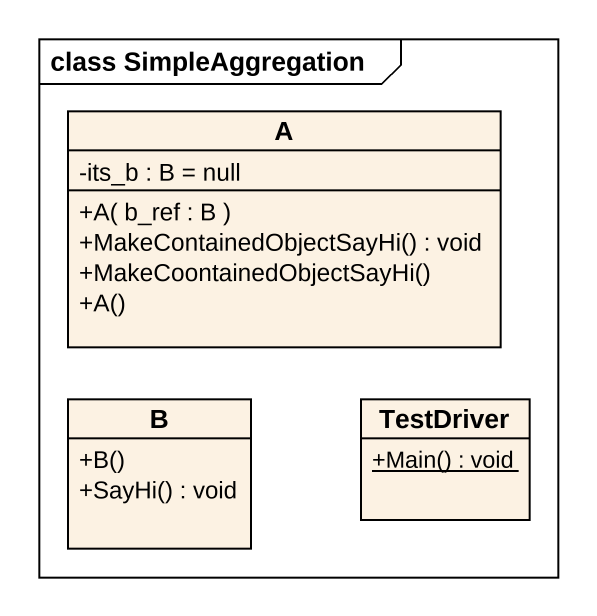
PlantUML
@startuml
mainframe class SimpleAggregation
hide circle
hide empty members
skinparam classAttributeIconSize 0
class A {
  -its_b : B = null
  +A( b_ref : B )
  +MakeContainedObjectSayHi() : void
  +MakeCoontainedObjectSayHi()
  +A()
}
class B {
  +B()
  +SayHi() : void
}
class TestDriver {
  {static} +Main() : void
}
@enduml
